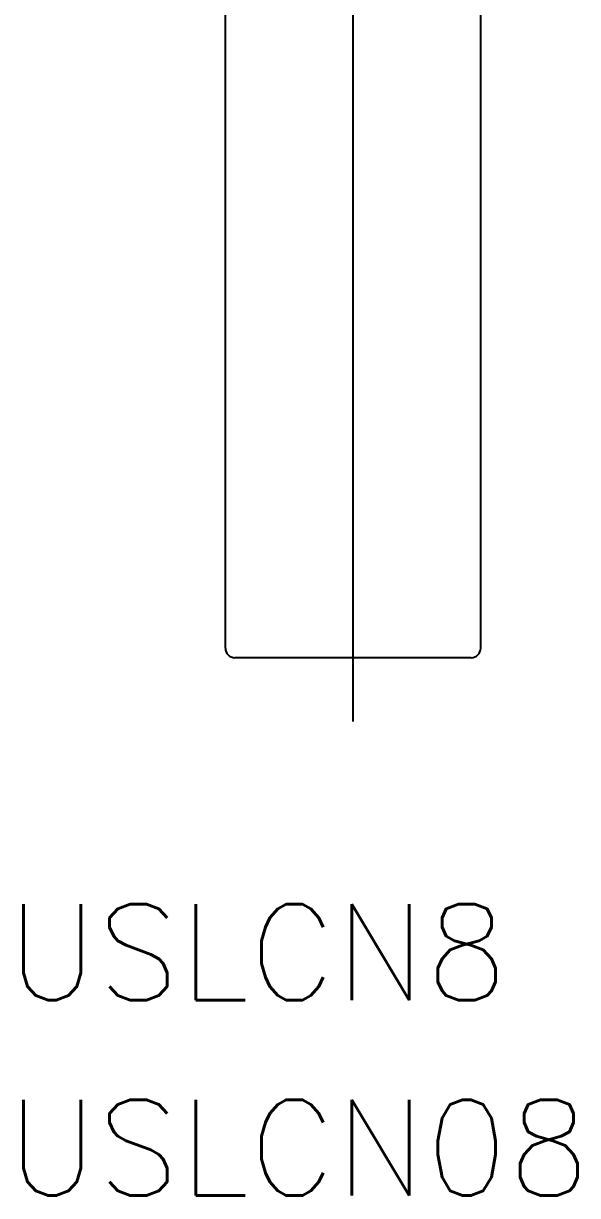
# Model space of a CAD drawing. Extents: x -10.3 to 60.5, y -16.9 to 56.6.
# Drawn here: x -10.32 to 7.03, y -16.85 to 19.87 of the extents above; entities that cross this region are included whole.
import ezdxf

# ---------------------------------------------------------------- set-up
doc = ezdxf.new("R2010")
doc.units = 0
doc.linetypes.add('CENTER', pattern=[50.8, 31.75, -6.35, 6.35, -6.35])
doc.layers.get('0').update_dxf_attribs({"linetype": 'CONTINUOUS'})
doc.layers.add('CENTER', color=1, linetype='CENTER')
doc.styles.get("Standard").update_dxf_attribs({"font": 'txt.shx', "height": 3, "bigfont": 'bigfont.shx'})

msp = doc.modelspace()

# ---------------------------------------------------------------- linework, layer by layer
at = {"color": 7, "linetype": 'CONTINUOUS'}
for p, q in [((-4, 0.3), (-4, 40)), ((4, 0.3), (4, 40)), ((3.7, 0), (-3.7, 0))]:
    msp.add_line(p, q, dxfattribs=at)
for centre, start, end in [((-3.7, 0.3), 180, 270), ((3.7, 0.3), 270, 0)]:
    msp.add_arc(centre, 0.3, start, end, dxfattribs=at)
at = {"layer": 'CENTER', "color": 1, "linetype": 'CENTER'}
msp.add_line((0, -2), (0, 49.8), dxfattribs=at)

# ---------------------------------------------------------------- texts
at = {"color": 7, "linetype": 'CONTINUOUS'}
for s, p in [('USLCN8', (-10.8392, -10.7269)), ('USLCN08', (-10.8392, -16.8537))]:
    msp.add_text(s, height=3, dxfattribs=at).set_placement(p)

doc.saveas('drawing.dxf')
